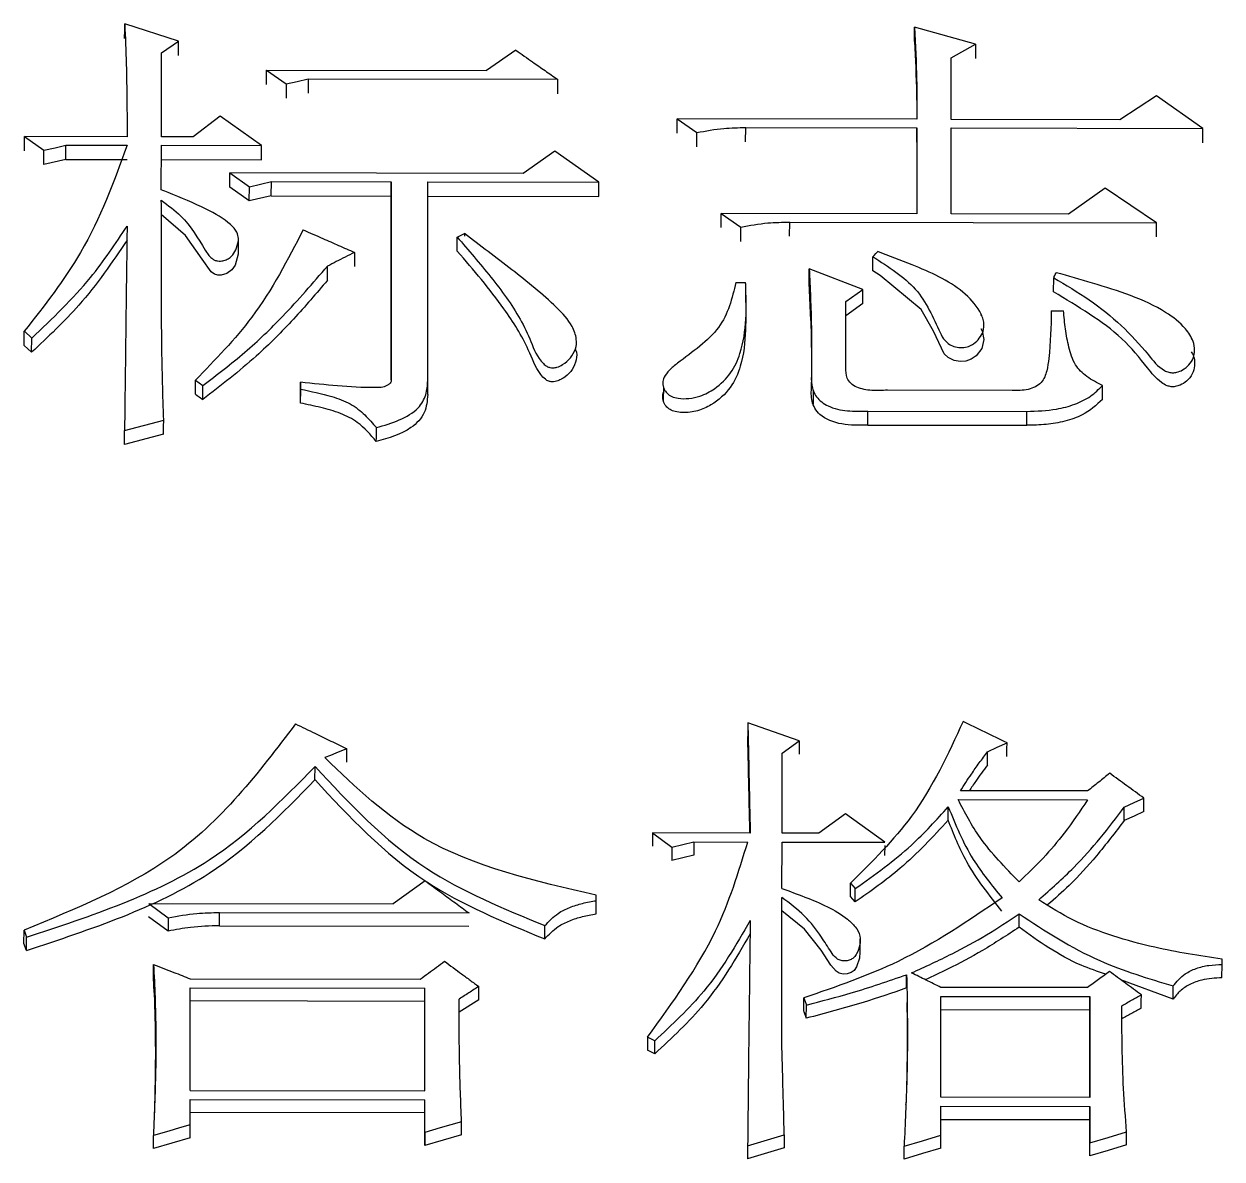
# Model space of a CAD drawing. Header units: millimetres. Extents: x 2320 to 4000, y 933 to 2121.
# Drawn here: x 2693.92 to 2699.22, y 1924.32 to 1929.35 of the extents above; entities that cross this region are included whole.
import ezdxf

# ---------------------------------------------------------------- set-up
doc = ezdxf.new("R2010")
doc.units = ezdxf.units.MM

msp = doc.modelspace()

# ---------------------------------------------------------------- linework, layer by layer
at = {"color": 7, "linetype": 'Continuous', "lineweight": 25}
for p, q in [((2694.6, 1929.2698), (2694.3621, 1929.3456)), ((2698.1265, 1929.2558), (2697.8561, 1929.3317)), ((2694.5243, 1929.2171), (2694.6, 1929.2698)), ((2696.0928, 1929.2294), (2695.963, 1929.139)), ((2698.0183, 1929.1956), (2698.1265, 1929.2558)), ((2694.5241, 1928.8464), (2694.5243, 1929.2171)), ((2698.0182, 1928.9234), (2698.0183, 1929.1956)), ((2694.9892, 1929.0772), (2694.9894, 1929.1408)), ((2694.9894, 1929.1408), (2695.0759, 1929.0802)), ((2694.9894, 1929.1408), (2695.963, 1929.139)), ((2695.1733, 1929.1027), (2695.173, 1929.0391)), ((2695.1733, 1929.1027), (2696.2766, 1929.1006)), ((2698.9269, 1929.0277), (2698.7645, 1928.922)), ((2699.1323, 1928.8834), (2698.9269, 1929.0277)), ((2694.7838, 1928.9369), (2694.6648, 1928.8461)), ((2694.9676, 1928.8077), (2694.7838, 1928.9369)), ((2696.8064, 1928.8623), (2696.8066, 1928.9256)), ((2696.8066, 1928.9256), (2696.8931, 1928.8648)), ((2697.8667, 1928.9237), (2696.8066, 1928.9256)), ((2698.7645, 1928.922), (2698.0182, 1928.9234)), ((2696.8929, 1928.8016), (2696.8931, 1928.8648)), ((2697.1092, 1928.8239), (2697.1095, 1928.8871)), ((2697.1095, 1928.8871), (2697.8667, 1928.8858)), ((2697.8667, 1928.8858), (2697.8665, 1928.5057)), ((2698.018, 1928.5055), (2698.0181, 1928.8855)), ((2698.0181, 1928.8855), (2699.1323, 1928.8834)), ((2693.9181, 1928.7843), (2693.9184, 1928.8475)), ((2693.9184, 1928.8475), (2694.0049, 1928.7867)), ((2694.3727, 1928.8467), (2693.9184, 1928.8475)), ((2694.102, 1928.7461), (2694.1022, 1928.8092)), ((2694.1022, 1928.8092), (2694.3726, 1928.8087)), ((2694.524, 1928.6109), (2694.5241, 1928.8085)), ((2694.6648, 1928.8461), (2694.5241, 1928.8464)), ((2694.5241, 1928.8085), (2694.9676, 1928.8077)), ((2694.0046, 1928.7235), (2694.0049, 1928.7867)), ((2694.102, 1928.7461), (2694.0046, 1928.7235)), ((2694.102, 1928.7461), (2694.3724, 1928.7456)), ((2694.5239, 1928.7453), (2694.9674, 1928.7445)), ((2696.2657, 1928.7825), (2696.125, 1928.684)), ((2696.4603, 1928.6454), (2696.2657, 1928.7825)), ((2694.8267, 1928.6234), (2694.8269, 1928.6864)), ((2694.8269, 1928.6864), (2694.9135, 1928.6254)), ((2696.125, 1928.684), (2694.8269, 1928.6864)), ((2695.0106, 1928.585), (2695.0108, 1928.648)), ((2695.0108, 1928.648), (2695.5409, 1928.647)), ((2695.5409, 1928.647), (2695.5405, 1927.7749)), ((2695.7027, 1927.7669), (2695.7031, 1928.6467)), ((2695.7031, 1928.6467), (2696.4603, 1928.6454)), ((2694.9132, 1928.5624), (2694.8267, 1928.6234)), ((2694.9132, 1928.5624), (2694.9135, 1928.6254)), ((2698.6995, 1928.6184), (2698.5372, 1928.5045)), ((2698.9266, 1928.4657), (2698.6995, 1928.6184)), ((2695.0106, 1928.585), (2694.9132, 1928.5624)), ((2695.0106, 1928.585), (2695.5406, 1928.5841)), ((2695.5402, 1927.771), (2695.5406, 1928.5841)), ((2695.7029, 1928.5838), (2696.4601, 1928.5824)), ((2697.0009, 1928.4445), (2697.0011, 1928.5073)), ((2697.0011, 1928.5073), (2697.0877, 1928.4462)), ((2697.8665, 1928.5057), (2697.0011, 1928.5073)), ((2698.5372, 1928.5045), (2698.018, 1928.5055)), ((2697.0874, 1928.3835), (2697.0877, 1928.4462)), ((2697.3038, 1928.4059), (2697.304, 1928.4687)), ((2697.304, 1928.4687), (2698.9266, 1928.4657)), ((2694.8648, 1928.335), (2694.865, 1928.3955)), ((2694.865, 1928.3961), (2694.865, 1928.398)), ((2695.8325, 1928.34), (2695.8327, 1928.4027)), ((2695.8328, 1928.4027), (2695.8653, 1928.4179)), ((2695.8652, 1928.4179), (2695.8651, 1928.4058)), ((2695.2592, 1928.2114), (2695.2594, 1928.2739)), ((2697.6714, 1928.2527), (2697.6717, 1928.3153)), ((2697.6284, 1928.1701), (2697.3904, 1928.2624)), ((2698.4719, 1928.1597), (2698.4721, 1928.2221)), ((2697.0658, 1928.2018), (2697.1092, 1928.2017)), ((2697.1091, 1928.1905), (2697.1089, 1928.1393)), ((2697.3969, 1928.0332), (2697.3902, 1928.1999)), ((2697.5526, 1928.1167), (2697.6284, 1928.1701)), ((2697.5525, 1927.825), (2697.5526, 1928.1167)), ((2697.6281, 1928.1078), (2697.5524, 1928.0544)), ((2698.1517, 1928.0549), (2698.1517, 1928.0604)), ((2698.4613, 1928.0767), (2698.5154, 1928.0766)), ((2696.3352, 1928.0141), (2696.3352, 1928.0173)), ((2693.9177, 1927.9233), (2693.9179, 1927.9854)), ((2693.918, 1927.9854), (2693.9504, 1927.9546)), ((2693.9501, 1927.8925), (2693.9504, 1927.9546)), ((2699.0814, 1927.9529), (2699.0814, 1927.9581)), ((2693.9501, 1927.8925), (2693.9177, 1927.9232)), ((2697.401, 1927.8022), (2697.4008, 1927.7403)), ((2694.6748, 1927.707), (2694.675, 1927.7688)), ((2694.6751, 1927.7688), (2694.7075, 1927.7456)), ((2694.7073, 1927.6838), (2694.7075, 1927.7456)), ((2695.1402, 1927.7602), (2695.14, 1927.6984)), ((2695.1402, 1927.7295), (2695.1402, 1927.7602)), ((2695.7025, 1927.7051), (2695.7027, 1927.7669)), ((2696.7452, 1927.7404), (2696.7449, 1927.6782)), ((2697.4008, 1927.7404), (2697.4008, 1927.7598)), ((2698.688, 1927.6842), (2698.6883, 1927.746)), ((2695.1399, 1927.6677), (2695.1402, 1927.7295)), ((2695.1399, 1927.6677), (2695.14, 1927.6984)), ((2697.4078, 1927.7248), (2697.4075, 1927.6626)), ((2698.288, 1927.7237), (2697.7363, 1927.7247)), ((2697.6495, 1927.5707), (2697.6498, 1927.6324)), ((2697.6498, 1927.6324), (2698.3529, 1927.6311)), ((2694.3613, 1927.5459), (2694.5344, 1927.5919)), ((2698.3526, 1927.5694), (2698.3529, 1927.6311)), ((2694.361, 1927.4843), (2694.3613, 1927.5459)), ((2694.5341, 1927.5303), (2694.361, 1927.4843)), ((2697.6495, 1927.5707), (2698.3526, 1927.5694)), ((2697.119, 1926.2524), (2697.1187, 1926.1925)), ((2697.3461, 1926.1735), (2697.119, 1926.2524)), ((2697.2703, 1926.1187), (2697.3461, 1926.1735)), ((2697.2701, 1925.7644), (2697.2703, 1926.1187)), ((2698.1788, 1926.0652), (2698.179, 1926.1249)), ((2695.2039, 1926), (2695.2042, 1926.0596)), ((2698.6224, 1925.9511), (2698.0599, 1925.9521)), ((2698.0491, 1925.9128), (2698.6224, 1925.9117)), ((2697.5514, 1925.8506), (2697.4324, 1925.7641)), ((2697.7244, 1925.7241), (2697.5514, 1925.8506)), ((2698.0056, 1925.822), (2698.0058, 1925.8814)), ((2698.7844, 1925.8205), (2698.7846, 1925.8799)), ((2696.6968, 1925.7655), (2696.7833, 1925.7022)), ((2697.1295, 1925.7647), (2696.6968, 1925.7655)), ((2696.7833, 1925.7022), (2696.8807, 1925.7257)), ((2696.8807, 1925.7257), (2697.1186, 1925.7253)), ((2697.27, 1925.5195), (2697.2701, 1925.725)), ((2697.4324, 1925.7641), (2697.2701, 1925.7644)), ((2697.2701, 1925.725), (2697.7244, 1925.7241)), ((2696.7833, 1925.7022), (2696.7831, 1925.643)), ((2697.7244, 1925.7093), (2697.7242, 1925.665)), ((2696.8804, 1925.6665), (2696.7831, 1925.643)), ((2695.6907, 1925.5541), (2695.55, 1925.4514)), ((2697.5726, 1925.4838), (2697.5728, 1925.5428)), ((2696.4476, 1925.4068), (2696.4478, 1925.4656)), ((2696.4478, 1925.4656), (2696.4479, 1925.4894)), ((2697.2696, 1924.8284), (2697.27, 1925.48)), ((2694.4683, 1925.4534), (2694.5548, 1925.3899)), ((2694.4683, 1925.4534), (2695.55, 1925.4514)), ((2694.7817, 1925.3545), (2694.782, 1925.4133)), ((2694.782, 1925.4133), (2695.8853, 1925.4112)), ((2694.5545, 1925.3312), (2694.468, 1925.3946)), ((2694.5548, 1925.3899), (2694.5546, 1925.3312)), ((2694.7817, 1925.3545), (2695.8851, 1925.3525)), ((2693.9163, 1925.2769), (2693.9165, 1925.3356)), ((2693.9165, 1925.3356), (2693.9273, 1925.3038)), ((2693.9271, 1925.2452), (2693.9273, 1925.3038)), ((2693.9271, 1925.2452), (2693.9163, 1925.2769)), ((2697.6161, 1925.2379), (2697.6163, 1925.2968)), ((2699.2169, 1925.183), (2699.2169, 1925.2068)), ((2699.2167, 1925.1245), (2699.2169, 1925.183)), ((2694.4924, 1925.06), (2694.4895, 1925.1253)), ((2694.652, 1925.1199), (2695.6688, 1925.118)), ((2697.8212, 1925.0795), (2697.8214, 1925.1379)), ((2699.0003, 1925.0297), (2698.7697, 1925.115)), ((2694.6517, 1924.6256), (2694.6519, 1925.0801)), ((2694.6519, 1925.0801), (2695.6904, 1925.0782)), ((2695.6901, 1924.6237), (2695.6904, 1925.0782)), ((2695.6902, 1925.0199), (2695.6904, 1925.0782)), ((2697.3668, 1924.9772), (2697.367, 1925.0354)), ((2697.9726, 1924.5956), (2697.9728, 1925.0422)), ((2697.9728, 1925.0422), (2698.6327, 1925.041)), ((2698.6219, 1925.0808), (2697.9729, 1925.082)), ((2698.6327, 1925.041), (2698.6324, 1924.5943)), ((2695.6902, 1925.0199), (2694.6517, 1925.0218)), ((2695.6899, 1924.6237), (2695.6902, 1925.0199)), ((2695.9281, 1925.0274), (2695.8416, 1924.9719)), ((2697.3776, 1924.9453), (2697.3779, 1925.0035)), ((2697.9726, 1924.9839), (2698.6324, 1924.9827)), ((2698.6322, 1924.5943), (2698.6324, 1924.9827)), ((2696.6746, 1924.8615), (2696.6743, 1924.8034)), ((2696.707, 1924.8454), (2696.6746, 1924.8615)), ((2696.7068, 1924.7874), (2696.707, 1924.8454)), ((2696.7068, 1924.7874), (2696.6744, 1924.8034)), ((2694.6517, 1924.6256), (2695.6901, 1924.6237)), ((2694.6516, 1924.5857), (2695.6901, 1924.5838)), ((2694.6516, 1924.4736), (2694.6516, 1924.5857)), ((2695.69, 1924.4397), (2695.6901, 1924.5838)), ((2698.6324, 1924.5943), (2697.9726, 1924.5956)), ((2695.6899, 1924.5261), (2694.6516, 1924.528)), ((2695.6898, 1924.3822), (2695.6899, 1924.5261)), ((2697.9724, 1924.4275), (2697.9725, 1924.5556)), ((2697.9725, 1924.5556), (2698.6324, 1924.5544)), ((2698.6324, 1924.5544), (2698.6323, 1924.3942)), ((2695.8521, 1924.4299), (2695.8523, 1924.4874)), ((2697.9725, 1924.4979), (2698.6321, 1924.4967)), ((2698.632, 1924.3368), (2698.6321, 1924.4967)), ((2694.489, 1924.3684), (2694.4893, 1924.4259)), ((2694.6513, 1924.4161), (2694.489, 1924.3684)), ((2695.69, 1924.4397), (2695.6898, 1924.3822)), ((2695.8521, 1924.4299), (2695.6898, 1924.3822)), ((2697.1179, 1924.381), (2697.2801, 1924.4288)), ((2697.2801, 1924.4288), (2697.2799, 1924.3713)), ((2697.2799, 1924.3713), (2697.1176, 1924.3235)), ((2697.8099, 1924.3223), (2697.8102, 1924.3797)), ((2698.632, 1924.3368), (2698.6323, 1924.3942))]:
    msp.add_line(p, q, dxfattribs=at)
at = {"color": 7, "linetype": 'Continuous', "lineweight": 25, "flags": 128}
for points in [[(2694.3618, 1929.2818), (2694.362, 1929.3175), (2694.3621, 1929.3456)], [(2697.8558, 1929.2678), (2697.856, 1929.3036), (2697.8561, 1929.3317)], [(2694.5998, 1929.2061), (2694.5999, 1929.2418), (2694.6, 1929.2698)], [(2698.1265, 1929.2558), (2698.1263, 1929.2201), (2698.1262, 1929.1921)], [(2695.0759, 1929.0802), (2695.0758, 1929.0446), (2695.0757, 1929.0167)], [(2695.0759, 1929.0802), (2695.1246, 1929.0914), (2695.1733, 1929.1027)], [(2696.2766, 1929.1006), (2696.2765, 1929.065), (2696.2764, 1929.0371)], [(2697.8664, 1928.8225), (2697.8666, 1928.8579), (2697.8667, 1928.8858)], [(2699.1321, 1928.8202), (2699.1322, 1928.8556), (2699.1323, 1928.8834)], [(2694.0049, 1928.7867), (2694.0536, 1928.7979), (2694.1022, 1928.8092)], [(2694.9674, 1928.7445), (2694.9675, 1928.7799), (2694.9676, 1928.8077)], [(2694.9135, 1928.6254), (2694.9621, 1928.6367), (2695.0108, 1928.648)], [(2695.5406, 1928.5841), (2695.5408, 1928.6193), (2695.5409, 1928.647)], [(2696.4601, 1928.5824), (2696.4602, 1928.6176), (2696.4603, 1928.6454)], [(2694.8635, 1928.3348), (2694.8646, 1928.3266), (2694.8504, 1928.2781), (2694.8362, 1928.2572), (2694.8138, 1928.241), (2694.7894, 1928.2339), (2694.7737, 1928.2339), (2694.7589, 1928.2382), (2694.7448, 1928.248), (2694.7043, 1928.3041), (2694.631, 1928.4096), (2694.5238, 1928.5024), (2694.5238, 1928.5024)], [(2698.9264, 1928.4029), (2698.9265, 1928.4381), (2698.9266, 1928.4657)], [(2695.3785, 1928.3348), (2695.3783, 1928.2998), (2695.3782, 1928.2723)], [(2697.6717, 1928.3153), (2697.6773, 1928.3212), (2697.6853, 1928.3297), (2697.6934, 1928.3382)], [(2697.3902, 1928.1999), (2697.3903, 1928.2349), (2697.3904, 1928.2624)], [(2698.1499, 1927.9973), (2698.1559, 1927.9878), (2698.1636, 1927.9486), (2698.1536, 1927.9095), (2698.1296, 1927.8775), (2698.1072, 1927.8615), (2698.0838, 1927.8535), (2698.0583, 1927.8518), (2698.0312, 1927.8566), (2698.0051, 1927.8693), (2697.9877, 1927.8864), (2697.941, 1927.9862), (2697.8854, 1928.0816), (2697.7043, 1928.2323), (2697.6714, 1928.2527), (2697.6714, 1928.2527)], [(2697.6281, 1928.1078), (2697.6283, 1928.1427), (2697.6284, 1928.1701)], [(2694.6748, 1927.707), (2694.683, 1927.7011), (2694.6913, 1927.6953), (2694.7073, 1927.6838)], [(2694.5341, 1927.5303), (2694.5342, 1927.5648), (2694.5344, 1927.5919)], [(2695.4752, 1927.4977), (2695.4753, 1927.5155), (2695.4754, 1927.5332), (2695.4755, 1927.5593)], [(2697.3461, 1926.1735), (2697.346, 1926.14), (2697.3458, 1926.1138)], [(2698.179, 1926.1249), (2698.2223, 1926.1444), (2698.2656, 1926.164)], [(2698.2653, 1926.1042), (2698.2654, 1926.1377), (2698.2656, 1926.164)], [(2695.3449, 1926.1379), (2695.3205, 1926.1282), (2695.2962, 1926.1184), (2695.2718, 1926.1086), (2695.2475, 1926.0988)], [(2695.3446, 1926.0782), (2695.3448, 1926.1117), (2695.3449, 1926.1379)], [(2698.7846, 1925.8799), (2698.8279, 1925.8995), (2698.8712, 1925.9191)], [(2698.8709, 1925.8597), (2698.8711, 1925.893), (2698.8712, 1925.9191)], [(2698.8709, 1925.8597), (2698.8277, 1925.8401), (2698.7844, 1925.8205)], [(2696.6968, 1925.7655), (2696.6967, 1925.7323), (2696.6966, 1925.7063)], [(2696.8807, 1925.7257), (2696.8806, 1925.6926), (2696.8804, 1925.6665)], [(2697.5729, 1925.5427), (2697.5837, 1925.5308), (2697.5945, 1925.5189)], [(2697.5943, 1925.46), (2697.5944, 1925.4815), (2697.5944, 1925.5002), (2697.5945, 1925.5189)], [(2697.5943, 1925.46), (2697.5835, 1925.4719), (2697.5726, 1925.4838)], [(2697.6142, 1925.2379), (2697.6135, 1925.2118), (2697.6001, 1925.1723), (2697.589, 1925.1573), (2697.5754, 1925.1473), (2697.5584, 1925.1417), (2697.5404, 1925.1409), (2697.5225, 1925.1453), (2697.5091, 1925.1536), (2697.4867, 1925.1808), (2697.444, 1925.2462), (2697.369, 1925.3391), (2697.2698, 1925.4211), (2697.2698, 1925.4211)], [(2698.319, 1925.348), (2698.3191, 1925.3633), (2698.3191, 1925.3786), (2698.3192, 1925.4068)], [(2696.2204, 1925.2964), (2696.2204, 1925.3129), (2696.2205, 1925.3293), (2696.2206, 1925.3551)], [(2694.4895, 1925.1253), (2694.4896, 1925.158), (2694.4897, 1925.1837)], [(2699.0003, 1925.0297), (2699.0003, 1925.0459), (2699.0004, 1925.0622), (2699.0005, 1925.0881)], [(2695.9281, 1925.0274), (2695.9283, 1925.0601), (2695.9284, 1925.0857)], [(2698.6324, 1924.9827), (2698.6326, 1925.0153), (2698.6327, 1925.041)], [(2698.8596, 1924.9902), (2698.8597, 1925.0229), (2698.8599, 1925.0485)], [(2695.6899, 1924.5261), (2695.69, 1924.5584), (2695.6901, 1924.5838)], [(2698.6321, 1924.4967), (2698.6323, 1924.529), (2698.6324, 1924.5544)], [(2694.6516, 1924.4736), (2694.6045, 1924.4598), (2694.5575, 1924.446), (2694.4893, 1924.4259)], [(2694.6513, 1924.4161), (2694.6515, 1924.4483), (2694.6516, 1924.4736)], [(2695.8523, 1924.4874), (2695.8053, 1924.4736), (2695.7583, 1924.4598), (2695.69, 1924.4397)], [(2697.8102, 1924.3797), (2697.8913, 1924.4036), (2697.9724, 1924.4275)], [(2697.9722, 1924.37), (2697.9723, 1924.4022), (2697.9724, 1924.4275)], [(2698.6323, 1924.3942), (2698.7134, 1924.4181), (2698.7946, 1924.442)], [(2698.7943, 1924.3845), (2698.7945, 1924.4167), (2698.7946, 1924.442)], [(2697.1179, 1924.381), (2697.1177, 1924.3488), (2697.1176, 1924.3235)], [(2697.9722, 1924.37), (2697.8911, 1924.3461), (2697.8099, 1924.3223)], [(2698.7943, 1924.3845), (2698.7132, 1924.3606), (2698.632, 1924.3368)]]:
    msp.add_lwpolyline(points, dxfattribs=at)
at = {"color": 7, "linetype": 'Continuous', "lineweight": 25}
for points, knots in [([(2694.3621, 1929.3456), (2694.3645, 1929.286), (2694.3692, 1929.1733), (2694.3721, 1929.007), (2694.3725, 1928.9001), (2694.3727, 1928.8467)], [0, 0, 0, 0, 0.3593273, 0.679648, 1, 1, 1, 1]), ([(2697.8561, 1929.3317), (2697.8601, 1929.2532), (2697.8657, 1929.1462), (2697.8666, 1929.01), (2697.8667, 1928.9524), (2697.8667, 1928.9237)], [0, 0, 0, 0, 0.578075, 0.789032, 1, 1, 1, 1]), ([(2696.0928, 1929.2294), (2696.1175, 1929.2121), (2696.1605, 1929.182), (2696.2218, 1929.1391), (2696.2584, 1929.1134), (2696.2766, 1929.1006)], [0, 0, 0, 0, 0.403163, 0.701581, 1, 1, 1, 1]), ([(2697.8558, 1929.2678), (2697.8599, 1929.1901), (2697.8654, 1929.0835), (2697.8662, 1928.9686), (2697.8663, 1928.9316), (2697.8663, 1928.9237)], [0, 0, 0, 0, 0.678259, 0.930875, 1, 1, 1, 1]), ([(2696.8931, 1928.8648), (2696.9329, 1928.8723), (2697.004, 1928.8856), (2697.0772, 1928.8867), (2697.1095, 1928.8872)], [0, 0, 0, 0, 0.5588348, 1, 1, 1, 1]), ([(2694.3726, 1928.8087), (2694.314, 1928.6475), (2694.2089, 1928.3581), (2694.0072, 1928.0998), (2693.9179, 1927.9854)], [0, 0, 0, 0, 0.556928, 1, 1, 1, 1]), ([(2694.524, 1928.5652), (2694.5542, 1928.5429), (2694.6382, 1928.4806), (2694.6929, 1928.3841), (2694.7372, 1928.3151), (2694.7587, 1928.3001), (2694.7725, 1928.296), (2694.7886, 1928.2956), (2694.8066, 1928.2996), (2694.8255, 1928.3089), (2694.8448, 1928.3271), (2694.8586, 1928.357), (2694.8684, 1928.3914), (2694.8584, 1928.4282), (2694.8144, 1928.4773), (2694.7085, 1928.5358), (2694.602, 1928.5814), (2694.5339, 1928.6072), (2694.524, 1928.6109)], [0, 0, 0, 0, 0.116871, 0.325816, 0.377763, 0.393042, 0.405913, 0.418739, 0.43816, 0.458042, 0.481142, 0.522235, 0.572498, 0.606835, 0.655416, 0.785822, 0.968991, 1, 1, 1, 1]), ([(2694.5344, 1927.5919), (2694.5311, 1927.7025), (2694.5248, 1927.9209), (2694.5248, 1928.2454), (2694.5243, 1928.4586), (2694.524, 1928.5652)], [0, 0, 0, 0, 0.339409, 0.669697, 1, 1, 1, 1]), ([(2693.9504, 1927.9546), (2694.0418, 1928.0418), (2694.2042, 1928.1966), (2694.3213, 1928.3738), (2694.3725, 1928.4512)], [0, 0, 0, 0, 0.562943, 1, 1, 1, 1]), ([(2694.3725, 1928.4512), (2694.3711, 1928.3431), (2694.3685, 1928.139), (2694.3648, 1927.8371), (2694.3624, 1927.643), (2694.3613, 1927.5459)], [0, 0, 0, 0, 0.359691, 0.679842, 1, 1, 1, 1]), ([(2695.1513, 1928.4345), (2695.0834, 1928.3023), (2694.9613, 1928.0646), (2694.763, 1927.8597), (2694.675, 1927.7688)], [0, 0, 0, 0, 0.556366, 1, 1, 1, 1]), ([(2695.1513, 1928.4345), (2695.1804, 1928.4217), (2695.2328, 1928.3988), (2695.3085, 1928.3656), (2695.3551, 1928.3451), (2695.3785, 1928.3348)], [0, 0, 0, 0, 0.384003, 0.692002, 1, 1, 1, 1]), ([(2697.0877, 1928.4462), (2697.1274, 1928.4537), (2697.1986, 1928.4671), (2697.2717, 1928.4682), (2697.304, 1928.4687)], [0, 0, 0, 0, 0.558835, 1, 1, 1, 1]), ([(2694.3722, 1928.3885), (2694.3059, 1928.2903), (2694.1867, 1928.114), (2694.0228, 1927.9605), (2693.9501, 1927.8925)], [0, 0, 0, 0, 0.5567847, 1, 1, 1, 1]), ([(2695.8327, 1928.4027), (2695.883, 1928.3442), (2695.9837, 1928.2272), (2696.0983, 1928.0731), (2696.1604, 1927.9408), (2696.1883, 1927.8645), (2696.2277, 1927.8311), (2696.2427, 1927.8244), (2696.2585, 1927.8229), (2696.2785, 1927.8268), (2696.3064, 1927.8408), (2696.3363, 1927.8678), (2696.3593, 1927.9067), (2696.3631, 1927.9558), (2696.3389, 1928.0215), (2696.2414, 1928.1272), (2696.0749, 1928.259), (2695.9352, 1928.3648), (2695.8652, 1928.4178)], [0, 0, 0, 0, 0.145891, 0.291849, 0.364927, 0.438142, 0.44971, 0.457489, 0.465326, 0.474777, 0.490325, 0.518028, 0.547422, 0.577066, 0.617258, 0.685726, 0.842509, 1, 1, 1, 1]), ([(2695.3785, 1928.3348), (2695.3645, 1928.3277), (2695.3377, 1928.314), (2695.2981, 1928.2937), (2695.2723, 1928.2805), (2695.2594, 1928.2739)], [0, 0, 0, 0, 0.350983, 0.675492, 1, 1, 1, 1]), ([(2696.3555, 1927.9066), (2696.356, 1927.9056), (2696.3641, 1927.8911), (2696.361, 1927.8586), (2696.3453, 1927.817), (2696.317, 1927.7875), (2696.29, 1927.7701), (2696.2697, 1927.7626), (2696.252, 1927.7611), (2696.2365, 1927.7644), (2696.2185, 1927.7753), (2696.1802, 1927.8193), (2696.1419, 1927.9316), (2696.0524, 1928.0716), (2695.9417, 1928.2147), (2695.8701, 1928.2987), (2695.8327, 1928.3398), (2695.8325, 1928.34)], [0, 0, 0, 0, 0.003691, 0.055249, 0.107103, 0.155096, 0.181376, 0.202439, 0.215763, 0.229188, 0.245412, 0.276833, 0.413081, 0.64623, 0.82286, 0.999061, 1, 1, 1, 1]), ([(2697.6717, 1928.3153), (2697.7413, 1928.2712), (2697.8822, 1928.1823), (2697.9434, 1928.0334), (2697.9854, 1927.9479), (2698.0102, 1927.9262), (2698.037, 1927.9158), (2698.0667, 1927.9123), (2698.0954, 1927.9168), (2698.1225, 1927.9313), (2698.145, 1927.9542), (2698.1628, 1927.987), (2698.1662, 1928.0293), (2698.1388, 1928.0915), (2698.0463, 1928.1929), (2697.8765, 1928.2699), (2697.7441, 1928.3193), (2697.6934, 1928.3382)], [0, 0, 0, 0, 0.175532, 0.354652, 0.388166, 0.407747, 0.427401, 0.446675, 0.466945, 0.484382, 0.511375, 0.539761, 0.574487, 0.616876, 0.705288, 0.887115, 1, 1, 1, 1]), ([(2694.7075, 1927.7456), (2694.7707, 1927.7937), (2694.8972, 1927.8897), (2695.0813, 1928.0673), (2695.1949, 1928.1991), (2695.2594, 1928.2739)], [0, 0, 0, 0, 0.301686, 0.603479, 1, 1, 1, 1]), ([(2697.3904, 1928.2624), (2697.3944, 1928.1762), (2697.4, 1928.0566), (2697.401, 1927.903), (2697.401, 1927.8358), (2697.401, 1927.8022)], [0, 0, 0, 0, 0.563388, 0.781688, 1, 1, 1, 1]), ([(2698.4721, 1928.2221), (2698.5257, 1928.1906), (2698.6877, 1928.0952), (2698.841, 1927.9503), (2698.9352, 1927.824), (2698.9801, 1927.8035), (2698.9992, 1927.8011), (2699.0204, 1927.8042), (2699.0464, 1927.8152), (2699.0727, 1927.8365), (2699.0916, 1927.8669), (2699.0979, 1927.9029), (2699.0895, 1927.9486), (2699.05, 1928.0097), (2698.9131, 1928.1163), (2698.7032, 1928.1815), (2698.5369, 1928.23), (2698.4832, 1928.245), (2698.483, 1928.2451)], [0, 0, 0, 0, 0.116247, 0.351545, 0.417544, 0.429973, 0.440276, 0.450545, 0.466961, 0.490877, 0.515258, 0.540732, 0.570374, 0.616263, 0.689834, 0.900866, 0.999645, 1, 1, 1, 1]), ([(2698.4721, 1928.2221), (2698.4731, 1928.2241), (2698.4753, 1928.2289), (2698.4789, 1928.2365), (2698.4816, 1928.2422), (2698.483, 1928.2451)], [0, 0, 0, 0, 0.254517, 0.627308, 1, 1, 1, 1]), ([(2695.2592, 1928.2114), (2695.21, 1928.1538), (2695.1115, 1928.0385), (2694.9325, 1927.8581), (2694.7882, 1927.7465), (2694.7073, 1927.6838)], [0, 0, 0, 0, 0.30485, 0.609852, 1, 1, 1, 1]), ([(2697.0658, 1928.2018), (2697.0491, 1928.1316), (2697.0155, 1927.9897), (2696.8581, 1927.8846), (2696.7717, 1927.8155), (2696.7478, 1927.7856), (2696.7412, 1927.7563), (2696.7463, 1927.7316), (2696.76, 1927.7105), (2696.7821, 1927.6954), (2696.8162, 1927.6869), (2696.8594, 1927.6867), (2696.9163, 1927.6989), (2696.9836, 1927.7354), (2697.0492, 1927.7995), (2697.1173, 1927.9558), (2697.1126, 1928.0943), (2697.1092, 1928.1991), (2697.1092, 1928.2017)], [0, 0, 0, 0, 0.166504, 0.336724, 0.370752, 0.398964, 0.419703, 0.440426, 0.457689, 0.47508, 0.493882, 0.523591, 0.555072, 0.603251, 0.674686, 0.747919, 0.993855, 1, 1, 1, 1]), ([(2697.1089, 1928.1393), (2697.1097, 1928.09), (2697.1114, 1927.9872), (2697.0979, 1927.8501), (2697.0479, 1927.7337), (2696.9753, 1927.6668), (2696.8984, 1927.6309), (2696.8414, 1927.6234), (2696.7994, 1927.6285), (2696.7736, 1927.6382), (2696.7551, 1927.6543), (2696.7441, 1927.6754), (2696.7419, 1927.6997), (2696.745, 1927.7176), (2696.7514, 1927.7254), (2696.7517, 1927.7257)], [0, 0, 0, 0, 0.1958678, 0.4078392, 0.5410131, 0.6749708, 0.7447772, 0.8151436, 0.8489994, 0.8754721, 0.9021057, 0.9325805, 0.9634878, 0.9983464, 1, 1, 1, 1]), ([(2699.0799, 1927.8952), (2699.0818, 1927.8923), (2699.0944, 1927.8735), (2699.0982, 1927.8383), (2699.0882, 1927.7958), (2699.0638, 1927.766), (2699.0358, 1927.748), (2699.0115, 1927.7404), (2698.9912, 1927.7395), (2698.9696, 1927.7452), (2698.9294, 1927.7702), (2698.8702, 1927.8453), (2698.7808, 1927.9568), (2698.6312, 1928.0637), (2698.5252, 1928.1275), (2698.4719, 1928.1597)], [0, 0, 0, 0, 0.012666, 0.080282, 0.127748, 0.175443, 0.211289, 0.234054, 0.25233, 0.270653, 0.300482, 0.402631, 0.601518, 0.799462, 1, 1, 1, 1]), ([(2698.4613, 1928.0767), (2698.46, 1928.0059), (2698.4584, 1927.9167), (2698.4432, 1927.8106), (2698.4239, 1927.7554), (2698.3597, 1927.7223), (2698.3123, 1927.7232), (2698.288, 1927.7236)], [0, 0, 0, 0, 0.490042, 0.617207, 0.745492, 0.869777, 1, 1, 1, 1]), ([(2698.6883, 1927.746), (2698.664, 1927.7579), (2698.6163, 1927.7813), (2698.5599, 1927.8399), (2698.5382, 1927.9152), (2698.5229, 1927.9955), (2698.5179, 1928.0496), (2698.5154, 1928.0766)], [0, 0, 0, 0, 0.1777081, 0.35, 0.5672223, 0.7837017, 1, 1, 1, 1]), ([(2697.3972, 1928.0341), (2697.3975, 1928.0271), (2697.3984, 1927.9987), (2697.3999, 1927.9242), (2697.4005, 1927.8563), (2697.4007, 1927.8034), (2697.4008, 1927.774), (2697.4008, 1927.7581)], [0, 0, 0, 0, 0.116649, 0.47396, 0.745245, 0.861782, 1, 1, 1, 1]), ([(2697.401, 1927.8022), (2697.3999, 1927.784), (2697.3977, 1927.7474), (2697.4181, 1927.6923), (2697.4758, 1927.6478), (2697.5597, 1927.6301), (2697.6196, 1927.6316), (2697.6498, 1927.6324)], [0, 0, 0, 0, 0.177715, 0.356357, 0.541048, 0.768767, 1, 1, 1, 1]), ([(2697.7363, 1927.7247), (2697.7134, 1927.7236), (2697.6677, 1927.7214), (2697.6095, 1927.7313), (2697.5733, 1927.754), (2697.5524, 1927.7843), (2697.5525, 1927.8091), (2697.5525, 1927.825)], [0, 0, 0, 0, 0.261231, 0.519065, 0.649006, 0.774532, 1, 1, 1, 1]), ([(2695.5403, 1927.7749), (2695.5407, 1927.7723), (2695.5416, 1927.7674), (2695.539, 1927.7592), (2695.5325, 1927.7513), (2695.5186, 1927.7424), (2695.4966, 1927.7361), (2695.3677, 1927.7355), (2695.2493, 1927.7484), (2695.1402, 1927.7602)], [0, 0, 0, 0, 0.022685, 0.043674, 0.073631, 0.104665, 0.167541, 0.232295, 1, 1, 1, 1]), ([(2695.4755, 1927.5593), (2695.51, 1927.5693), (2695.5779, 1927.589), (2695.6609, 1927.6372), (2695.6986, 1927.7036), (2695.7014, 1927.7459), (2695.7027, 1927.7669)], [0, 0, 0, 0, 0.291823, 0.574939, 0.78881, 1, 1, 1, 1]), ([(2697.6495, 1927.5707), (2697.6112, 1927.5698), (2697.5359, 1927.5679), (2697.4347, 1927.6051), (2697.3972, 1927.6757), (2697.3996, 1927.7189), (2697.4008, 1927.7404)], [0, 0, 0, 0, 0.294884, 0.578391, 0.790125, 1, 1, 1, 1]), ([(2698.3529, 1927.6311), (2698.3973, 1927.6326), (2698.4701, 1927.6351), (2698.5657, 1927.6604), (2698.6378, 1927.6951), (2698.6716, 1927.7292), (2698.6883, 1927.746)], [0, 0, 0, 0, 0.347259, 0.569852, 0.787887, 1, 1, 1, 1]), ([(2695.1402, 1927.7295), (2695.1864, 1927.7197), (2695.2622, 1927.7037), (2695.3626, 1927.6685), (2695.4257, 1927.6166), (2695.459, 1927.5783), (2695.4755, 1927.5593)], [0, 0, 0, 0, 0.348609, 0.571047, 0.787247, 1, 1, 1, 1]), ([(2695.7025, 1927.7051), (2695.7005, 1927.6781), (2695.6965, 1927.6235), (2695.6183, 1927.5386), (2695.5302, 1927.5134), (2695.4752, 1927.4977)], [0, 0, 0, 0, 0.2693513, 0.5445878, 1, 1, 1, 1]), ([(2695.4752, 1927.4977), (2695.4497, 1927.5277), (2695.4073, 1927.5777), (2695.3172, 1927.6252), (2695.2298, 1927.6488), (2695.17, 1927.6614), (2695.1399, 1927.6677)], [0, 0, 0, 0, 0.329928, 0.549099, 0.773856, 1, 1, 1, 1]), ([(2698.688, 1927.6842), (2698.6604, 1927.6589), (2698.6143, 1927.6165), (2698.522, 1927.5859), (2698.4386, 1927.5711), (2698.3813, 1927.57), (2698.3526, 1927.5694)], [0, 0, 0, 0, 0.3290567, 0.5500366, 0.7744123, 1, 1, 1, 1]), ([(2698.0709, 1926.2585), (2698.0048, 1926.1141), (2697.8859, 1925.8544), (2697.6691, 1925.6386), (2697.5728, 1925.5428)], [0, 0, 0, 0, 0.555743, 1, 1, 1, 1]), ([(2698.2656, 1926.164), (2698.2331, 1926.1797), (2698.1682, 1926.2113), (2698.1033, 1926.2427), (2698.0709, 1926.2585)], [0, 0, 0, 0, 0.500001, 1, 1, 1, 1]), ([(2695.1178, 1926.2482), (2694.9538, 1926.032), (2694.6553, 1925.6385), (2694.146, 1925.4297), (2693.9165, 1925.3356)], [0, 0, 0, 0, 0.549466, 1, 1, 1, 1]), ([(2695.1178, 1926.2482), (2695.1463, 1926.2344), (2695.1984, 1926.2091), (2695.2741, 1926.1723), (2695.3213, 1926.1494), (2695.3449, 1926.1379)], [0, 0, 0, 0, 0.376897, 0.688448, 1, 1, 1, 1]), ([(2697.119, 1926.2524), (2697.1202, 1926.1939), (2697.1226, 1926.0835), (2697.1261, 1925.9209), (2697.1284, 1925.8168), (2697.1295, 1925.7647)], [0, 0, 0, 0, 0.360863, 0.680431, 1, 1, 1, 1]), ([(2697.128, 1925.7647), (2697.1272, 1925.8037), (2697.1252, 1925.8947), (2697.1221, 1926.0374), (2697.1199, 1926.1408), (2697.1187, 1926.1925)], [0, 0, 0, 0, 0.273101, 0.636549, 1, 1, 1, 1]), ([(2696.4479, 1925.4894), (2696.1769, 1925.5527), (2695.7002, 1925.6642), (2695.384, 1925.9678), (2695.2475, 1926.0988)], [0, 0, 0, 0, 0.568428, 1, 1, 1, 1]), ([(2698.0599, 1925.9521), (2698.0757, 1925.9768), (2698.1023, 1926.0184), (2698.1429, 1926.0756), (2698.167, 1926.1084), (2698.179, 1926.1249)], [0, 0, 0, 0, 0.420893, 0.710402, 1, 1, 1, 1]), ([(2693.9273, 1925.3038), (2694.215, 1925.3989), (2694.7221, 1925.5666), (2695.0586, 1925.9107), (2695.2042, 1926.0596)], [0, 0, 0, 0, 0.567325, 1, 1, 1, 1]), ([(2695.2042, 1926.0596), (2695.3555, 1925.8961), (2695.63, 1925.5996), (2696.0377, 1925.4309), (2696.2206, 1925.3551)], [0, 0, 0, 0, 0.5512472, 1, 1, 1, 1]), ([(2698.1788, 1926.0652), (2698.1612, 1926.0417), (2698.1334, 1926.0044), (2698.1079, 1925.9661), (2698.0985, 1925.952)], [0, 0, 0, 0, 0.63192, 1, 1, 1, 1]), ([(2693.9271, 1925.2452), (2694.2147, 1925.3402), (2694.7217, 1925.5075), (2695.0583, 1925.8513), (2695.2039, 1926)], [0, 0, 0, 0, 0.567431, 1, 1, 1, 1]), ([(2695.204, 1926), (2695.3553, 1925.8367), (2695.6299, 1925.5405), (2696.0374, 1925.3721), (2696.2204, 1925.2964)], [0, 0, 0, 0, 0.551151, 1, 1, 1, 1]), ([(2698.7198, 1926.0296), (2698.7036, 1926.0165), (2698.6711, 1925.9903), (2698.6386, 1925.9642), (2698.6224, 1925.9511)], [0, 0, 0, 0, 0.500001, 1, 1, 1, 1]), ([(2698.8712, 1925.9191), (2698.846, 1925.9375), (2698.7955, 1925.9744), (2698.745, 1926.0112), (2698.7198, 1926.0296)], [0, 0, 0, 0, 0.500001, 1, 1, 1, 1]), ([(2698.3193, 1925.5492), (2698.2575, 1925.6124), (2698.1478, 1925.7246), (2698.0791, 1925.8556), (2698.0491, 1925.9128)], [0, 0, 0, 0, 0.563444, 1, 1, 1, 1]), ([(2698.6224, 1925.9117), (2698.589, 1925.8623), (2698.5291, 1925.7737), (2698.427, 1925.6526), (2698.3553, 1925.5838), (2698.3193, 1925.5492)], [0, 0, 0, 0, 0.385333, 0.691685, 1, 1, 1, 1]), ([(2697.5945, 1925.5189), (2697.6806, 1925.5807), (2697.8333, 1925.6903), (2697.9534, 1925.8233), (2698.0058, 1925.8813)], [0, 0, 0, 0, 0.56336, 1, 1, 1, 1]), ([(2698.0058, 1925.8813), (2698.038, 1925.802), (2698.0958, 1925.6594), (2698.1982, 1925.5339), (2698.2436, 1925.4782)], [0, 0, 0, 0, 0.556662, 1, 1, 1, 1]), ([(2698.4058, 1925.47), (2698.4589, 1925.5167), (2698.557, 1925.603), (2698.6805, 1925.7422), (2698.7499, 1925.8339), (2698.7846, 1925.8799)], [0, 0, 0, 0, 0.37017, 0.684341, 1, 1, 1, 1]), ([(2698.0055, 1925.8219), (2697.9379, 1925.7485), (2697.8162, 1925.6164), (2697.6625, 1925.5081), (2697.5943, 1925.46)], [0, 0, 0, 0, 0.55642, 1, 1, 1, 1]), ([(2698.2433, 1925.4194), (2698.1866, 1925.4906), (2698.0858, 1925.617), (2698.03, 1925.7596), (2698.0056, 1925.822)], [0, 0, 0, 0, 0.5629901, 1, 1, 1, 1]), ([(2698.7844, 1925.8205), (2698.7441, 1925.7679), (2698.6687, 1925.6692), (2698.5558, 1925.5435), (2698.4777, 1925.4752), (2698.4451, 1925.4468)], [0, 0, 0, 0, 0.400337, 0.750384, 1, 1, 1, 1]), ([(2696.6746, 1924.8615), (2696.7861, 1925.0148), (2696.9842, 1925.2874), (2697.0777, 1925.592), (2697.1186, 1925.7253)], [0, 0, 0, 0, 0.562636, 1, 1, 1, 1]), ([(2695.6907, 1925.5541), (2695.7154, 1925.5359), (2695.7602, 1925.5031), (2695.8251, 1925.4555), (2695.8652, 1925.426), (2695.8853, 1925.4112)], [0, 0, 0, 0, 0.380765, 0.690382, 1, 1, 1, 1]), ([(2697.27, 1925.5195), (2697.3037, 1925.5072), (2697.4051, 1925.47), (2697.523, 1925.4193), (2697.5959, 1925.3513), (2697.6187, 1925.3115), (2697.615, 1925.2694), (2697.6056, 1925.2375), (2697.5907, 1925.216), (2697.5762, 1925.205), (2697.5589, 1925.1994), (2697.5403, 1925.1986), (2697.5227, 1925.2027), (2697.5026, 1925.2158), (2697.4785, 1925.2516), (2697.4385, 1925.316), (2697.3731, 1925.4021), (2697.3048, 1925.4537), (2697.27, 1925.48)], [0, 0, 0, 0, 0.104455, 0.314538, 0.365413, 0.416689, 0.461691, 0.509286, 0.529557, 0.546773, 0.564037, 0.580954, 0.598429, 0.614262, 0.652197, 0.737834, 0.86664, 1, 1, 1, 1]), ([(2696.2206, 1925.3551), (2696.239, 1925.3746), (2696.2697, 1925.4072), (2696.3306, 1925.4372), (2696.3876, 1925.4552), (2696.4277, 1925.4622), (2696.4478, 1925.4656)], [0, 0, 0, 0, 0.329917, 0.550134, 0.774051, 1, 1, 1, 1]), ([(2698.2436, 1925.4782), (2698.0957, 1925.3772), (2697.8296, 1925.1952), (2697.5094, 1925.0846), (2697.367, 1925.0354)], [0, 0, 0, 0, 0.555385, 1, 1, 1, 1]), ([(2699.2169, 1925.2068), (2699.1171, 1925.2221), (2698.953, 1925.2471), (2698.7336, 1925.3074), (2698.5566, 1925.3734), (2698.4558, 1925.438), (2698.4058, 1925.47)], [0, 0, 0, 0, 0.344082, 0.565383, 0.784584, 1, 1, 1, 1]), ([(2694.5548, 1925.3899), (2694.5966, 1925.3976), (2694.6714, 1925.4113), (2694.7481, 1925.4127), (2694.782, 1925.4132)], [0, 0, 0, 0, 0.5590432, 1, 1, 1, 1]), ([(2696.2204, 1925.2964), (2696.2388, 1925.3159), (2696.2695, 1925.3484), (2696.3304, 1925.3784), (2696.3874, 1925.3964), (2696.4275, 1925.4033), (2696.4476, 1925.4068)], [0, 0, 0, 0, 0.329802, 0.55002, 0.773982, 1, 1, 1, 1]), ([(2697.8431, 1925.1458), (2697.9035, 1925.1735), (2698.0172, 1925.2256), (2698.1765, 1925.3127), (2698.2716, 1925.3754), (2698.3192, 1925.4068)], [0, 0, 0, 0, 0.361618, 0.679963, 1, 1, 1, 1]), ([(2698.3192, 1925.4068), (2698.4341, 1925.3318), (2698.6412, 1925.1968), (2698.8898, 1925.1215), (2699.0005, 1925.0881)], [0, 0, 0, 0, 0.554843, 1, 1, 1, 1]), ([(2694.7817, 1925.3545), (2694.7387, 1925.3534), (2694.6619, 1925.3516), (2694.5873, 1925.3374), (2694.5545, 1925.3311)], [0, 0, 0, 0, 0.560892, 1, 1, 1, 1]), ([(2697.1292, 1925.3773), (2697.0672, 1925.2702), (2696.9555, 1925.0777), (2696.7834, 1924.9169), (2696.707, 1924.8454)], [0, 0, 0, 0, 0.556097, 1, 1, 1, 1]), ([(2697.1293, 1925.3773), (2697.1286, 1925.3169), (2697.1265, 1925.136), (2697.1225, 1924.8044), (2697.1195, 1924.5318), (2697.1179, 1924.381)], [0, 0, 0, 0, 0.1825466, 0.547641, 1, 1, 1, 1]), ([(2697.129, 1925.3185), (2697.0669, 1925.2116), (2696.9553, 1925.0194), (2696.7832, 1924.8587), (2696.7068, 1924.7874)], [0, 0, 0, 0, 0.556042, 1, 1, 1, 1]), ([(2698.319, 1925.348), (2698.2656, 1925.313), (2698.1644, 1925.2466), (2698.0236, 1925.1713), (2697.937, 1925.1313), (2697.9037, 1925.116)], [0, 0, 0, 0, 0.408145, 0.772939, 1, 1, 1, 1]), ([(2698.7025, 1925.1398), (2698.6657, 1925.1525), (2698.5228, 1925.2015), (2698.4058, 1925.2856), (2698.319, 1925.348)], [0, 0, 0, 0, 0.257784, 1, 1, 1, 1]), ([(2695.6688, 1925.118), (2695.6812, 1925.1271), (2695.7054, 1925.1448), (2695.7414, 1925.1712), (2695.7652, 1925.1886), (2695.777, 1925.1973)], [0, 0, 0, 0, 0.342692, 0.671346, 1, 1, 1, 1]), ([(2695.777, 1925.1973), (2695.8022, 1925.1787), (2695.8401, 1925.1508), (2695.8905, 1925.1136), (2695.9158, 1925.095), (2695.9284, 1925.0857)], [0, 0, 0, 0, 0.5, 0.75, 1, 1, 1, 1]), ([(2694.4897, 1925.1837), (2694.4921, 1925.1354), (2694.4993, 1924.9855), (2694.5015, 1924.733), (2694.4934, 1924.5283), (2694.4893, 1924.4259)], [0, 0, 0, 0, 0.192147, 0.59577, 1, 1, 1, 1]), ([(2694.4897, 1925.1837), (2694.5048, 1925.1778), (2694.5348, 1925.166), (2694.5888, 1925.1447), (2694.6279, 1925.1294), (2694.652, 1925.1199)], [0, 0, 0, 0, 0.277504, 0.555008, 1, 1, 1, 1]), ([(2697.9729, 1925.082), (2697.9512, 1925.0926), (2697.908, 1925.1139), (2697.8647, 1925.1352), (2697.8431, 1925.1458)], [0, 0, 0, 0, 0.500001, 1, 1, 1, 1]), ([(2698.7193, 1925.1521), (2698.7031, 1925.1403), (2698.6706, 1925.1165), (2698.6381, 1925.0927), (2698.6219, 1925.0808)], [0, 0, 0, 0, 0.500001, 1, 1, 1, 1]), ([(2698.8599, 1925.0485), (2698.8364, 1925.0658), (2698.7896, 1925.1004), (2698.7427, 1925.1349), (2698.7193, 1925.1521)], [0, 0, 0, 0, 0.500001, 1, 1, 1, 1]), ([(2699.0005, 1925.0881), (2699.0167, 1925.1073), (2699.0438, 1925.1394), (2699.1023, 1925.1674), (2699.1582, 1925.1812), (2699.1973, 1925.1824), (2699.2169, 1925.183)], [0, 0, 0, 0, 0.328374, 0.548346, 0.773135, 1, 1, 1, 1]), ([(2697.3779, 1925.0035), (2697.4444, 1925.021), (2697.5528, 1925.0494), (2697.7, 1925.0958), (2697.781, 1925.1239), (2697.8214, 1925.1379)], [0, 0, 0, 0, 0.442714, 0.721209, 1, 1, 1, 1]), ([(2697.8214, 1925.1379), (2697.8226, 1925.0833), (2697.8258, 1924.9302), (2697.8245, 1924.6775), (2697.8149, 1924.479), (2697.8102, 1924.3797)], [0, 0, 0, 0, 0.2166413, 0.6081517, 1, 1, 1, 1]), ([(2699.2167, 1925.1245), (2699.1863, 1925.123), (2699.1367, 1925.1204), (2699.0739, 1925.0972), (2699.03, 1925.0677), (2699.0101, 1925.0423), (2699.0003, 1925.0297)], [0, 0, 0, 0, 0.348919, 0.571355, 0.788309, 1, 1, 1, 1]), ([(2694.4924, 1925.0638), (2694.4952, 1924.9697), (2694.4992, 1924.8308), (2694.4961, 1924.6442), (2694.494, 1924.5591), (2694.4928, 1924.5201), (2694.4923, 1924.5062), (2694.4923, 1924.5045), (2694.4922, 1924.5036)], [0, 0, 0, 0, 0.515405, 0.761808, 0.888747, 0.953616, 0.97313, 1, 1, 1, 1]), ([(2695.9284, 1925.0857), (2695.9212, 1925.0811), (2695.9067, 1925.0719), (2695.8851, 1925.058), (2695.8635, 1925.0441), (2695.849, 1925.0348), (2695.8418, 1925.0302)], [0, 0, 0, 0, 0.25, 0.5, 0.75, 1, 1, 1, 1]), ([(2697.3671, 1925.0354), (2697.3689, 1925.0301), (2697.3725, 1925.0194), (2697.3761, 1925.0088), (2697.3779, 1925.0035)], [0, 0, 0, 0, 0.500003, 1, 1, 1, 1]), ([(2697.8212, 1925.0795), (2697.7576, 1925.0573), (2697.6532, 1925.021), (2697.5039, 1924.979), (2697.4197, 1924.9565), (2697.3776, 1924.9453)], [0, 0, 0, 0, 0.438491, 0.719172, 1, 1, 1, 1]), ([(2698.7733, 1925.0009), (2698.7877, 1925.0089), (2698.8166, 1925.0247), (2698.8454, 1925.0406), (2698.8599, 1925.0485)], [0, 0, 0, 0, 0.500002, 1, 1, 1, 1]), ([(2695.8523, 1924.4874), (2695.8489, 1924.5746), (2695.8436, 1924.7088), (2695.8419, 1924.8896), (2695.8419, 1924.9833), (2695.8418, 1925.0302)], [0, 0, 0, 0, 0.480633, 0.740306, 1, 1, 1, 1]), ([(2697.8224, 1925.0147), (2697.8234, 1924.9382), (2697.8247, 1924.8282), (2697.8219, 1924.6738), (2697.8199, 1924.6063), (2697.8187, 1924.5732), (2697.8184, 1924.5655), (2697.8184, 1924.5641), (2697.8184, 1924.5644), (2697.8184, 1924.5645)], [0, 0, 0, 0, 0.54551, 0.783882, 0.931655, 0.979878, 0.989191, 0.998404, 1, 1, 1, 1]), ([(2698.8596, 1924.9902), (2698.8452, 1924.9823), (2698.8163, 1924.9665), (2698.7875, 1924.9506), (2698.773, 1924.9427)], [0, 0, 0, 0, 0.500001, 1, 1, 1, 1]), ([(2698.7946, 1924.442), (2698.7896, 1924.5061), (2698.7799, 1924.6314), (2698.7746, 1924.8179), (2698.7737, 1924.9399), (2698.7733, 1925.0009)], [0, 0, 0, 0, 0.343687, 0.671772, 1, 1, 1, 1]), ([(2697.2801, 1924.4288), (2697.279, 1924.4727), (2697.2766, 1924.5615), (2697.2731, 1924.6947), (2697.2708, 1924.7839), (2697.2696, 1924.8284)], [0, 0, 0, 0, 0.329553, 0.664776, 1, 1, 1, 1])]:
    msp.add_open_spline(points, degree=3, knots=knots, dxfattribs=at)
msp.add_open_spline([(2697.3776, 1924.9453), (2697.3758, 1924.9506), (2697.3722, 1924.9612), (2697.3686, 1924.9718), (2697.3668, 1924.9771)], degree=3, dxfattribs=at)

doc.saveas('drawing.dxf')
